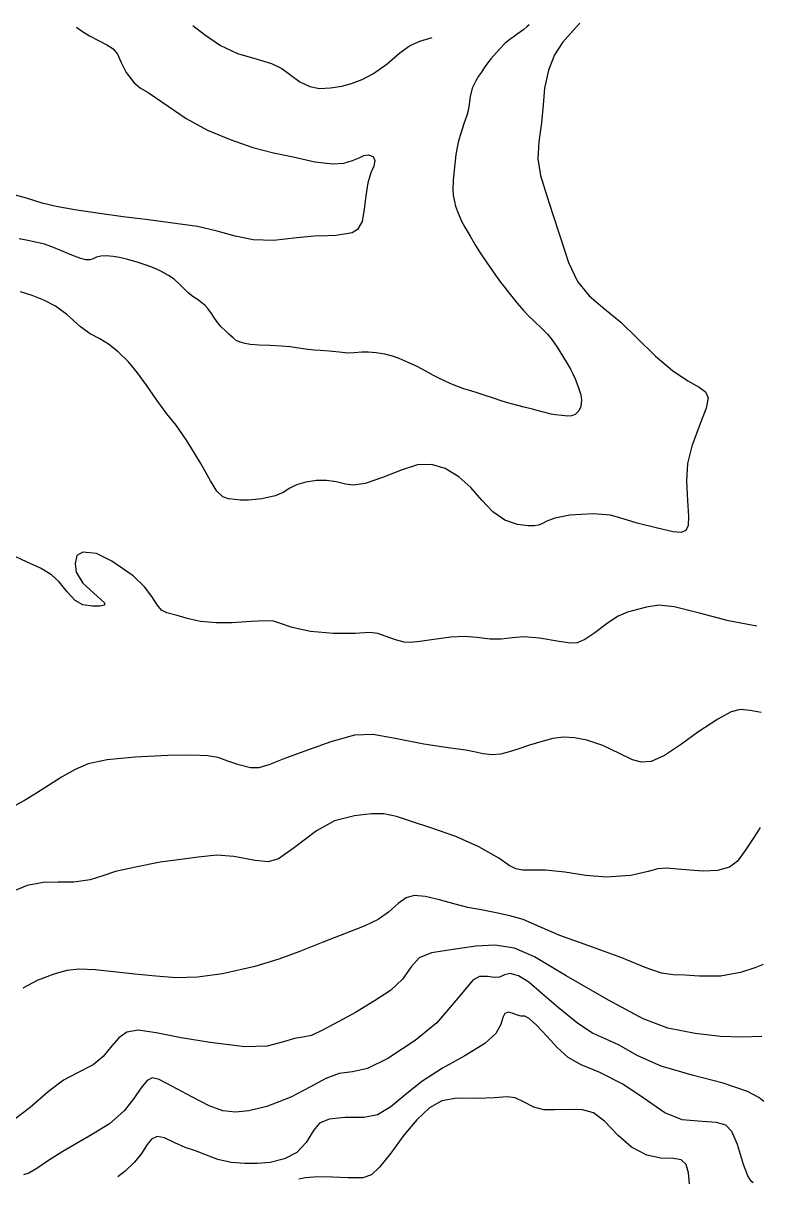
# Model space of a CAD drawing. Extents: x -717076 to -715000, y -984627 to -984000.
# Drawn here: x -715312.6 to -714999.5, y -984490.1 to -983999.8 of the extents above; entities that cross this region are included whole.
import ezdxf

# ---------------------------------------------------------------- set-up
doc = ezdxf.new("R2010")
doc.units = 0
doc.layers.add('contour_lines', color=1, linetype='CONTINUOUS')

msp = doc.modelspace()

# ---------------------------------------------------------------- linework, layer by layer
at = {"layer": 'contour_lines', "color": 1}
for p, q in [((-715077.253, -983999.767, 280), (-715080.125, -984002.804, 280)), ((-715290.121, -984001.479, 278), (-715288.028, -984003.016, 278)), ((-715288.028, -984003.016, 278), (-715284.608, -984005.149, 278)), ((-715284.608, -984005.149, 278), (-715280.84, -984007.066, 278)), ((-715240.885, -984000.71, 279), (-715236.02, -984004.567, 279)), ((-715236.02, -984004.567, 279), (-715229.131, -984009.235, 279)), ((-715103.786, -984004.422, 279), (-715105.546, -984005.644, 279)), ((-715102.33, -984003.368, 279), (-715103.786, -984004.422, 279)), ((-715100.996, -984002.4, 279), (-715102.33, -984003.368, 279)), ((-715099.655, -984001.327, 279), (-715100.996, -984002.4, 279)), ((-715098.683, -984000.385, 279), (-715099.655, -984001.327, 279)), ((-715080.125, -984002.804, 280), (-715084.628, -984007.886, 280)), ((-715280.84, -984007.066, 278), (-715277.234, -984008.884, 278)), ((-715277.234, -984008.884, 278), (-715274.603, -984010.586, 278)), ((-715229.131, -984009.235, 279), (-715221.963, -984012.564, 279)), ((-715153.371, -984012.289, 279), (-715149.303, -984009.334, 279)), ((-715149.303, -984009.334, 279), (-715144.977, -984007.333, 279)), ((-715144.977, -984007.333, 279), (-715139.664, -984005.746, 279)), ((-715108.804, -984008.265, 279), (-715111.192, -984010.67, 279)), ((-715106.925, -984006.672, 279), (-715108.804, -984008.265, 279)), ((-715105.546, -984005.644, 279), (-715106.925, -984006.672, 279)), ((-715084.628, -984007.886, 280), (-715088.02, -984013.064, 280)), ((-715274.603, -984010.586, 278), (-715272.797, -984012.839, 278)), ((-715272.797, -984012.839, 278), (-715271.133, -984016.375, 278)), ((-715221.963, -984012.564, 279), (-715213.762, -984014.993, 279)), ((-715158.747, -984016.871, 279), (-715153.371, -984012.289, 279)), ((-715114.865, -984014.782, 279), (-715116.781, -984017.168, 279)), ((-715111.192, -984010.67, 279), (-715114.865, -984014.782, 279)), ((-715088.02, -984013.064, 280), (-715090.578, -984019.653, 280)), ((-715271.133, -984016.375, 278), (-715269.117, -984020.596, 278)), ((-715213.762, -984014.993, 279), (-715207.596, -984016.84, 279)), ((-715207.596, -984016.84, 279), (-715203.277, -984018.97, 279)), ((-715203.277, -984018.97, 279), (-715199.459, -984021.77, 279)), ((-715164.498, -984021.012, 279), (-715158.747, -984016.871, 279)), ((-715117.966, -984019.037, 279), (-715118.824, -984020.391, 279)), ((-715116.781, -984017.168, 279), (-715117.966, -984019.037, 279)), ((-715090.578, -984019.653, 280), (-715092.189, -984027.221, 280)), ((-715269.117, -984020.596, 278), (-715265.753, -984024.945, 278)), ((-715199.459, -984021.77, 279), (-715195.625, -984024.551, 279)), ((-715195.625, -984024.551, 279), (-715191.418, -984026.535, 279)), ((-715173.828, -984025.241, 279), (-715169.365, -984023.52, 279)), ((-715169.365, -984023.52, 279), (-715164.498, -984021.012, 279)), ((-715121.277, -984024.107, 279), (-715122.747, -984027.203, 279)), ((-715120.064, -984022.185, 279), (-715121.277, -984024.107, 279)), ((-715118.824, -984020.391, 279), (-715120.064, -984022.185, 279)), ((-715265.753, -984024.945, 278), (-715263.024, -984027.176, 278)), ((-715263.024, -984027.176, 278), (-715259.835, -984029.069, 278)), ((-715259.835, -984029.069, 278), (-715254.018, -984032.946, 278)), ((-715191.418, -984026.535, 279), (-715187.319, -984027.337, 279)), ((-715187.319, -984027.337, 279), (-715182.651, -984027.134, 279)), ((-715182.651, -984027.134, 279), (-715177.92, -984026.331, 279)), ((-715177.92, -984026.331, 279), (-715173.828, -984025.241, 279)), ((-715122.747, -984027.203, 279), (-715123.6, -984030.722, 279)), ((-715092.189, -984027.221, 280), (-715092.849, -984034.32, 280)), ((-715254.018, -984032.946, 278), (-715243.732, -984039.958, 278)), ((-715124.056, -984033.917, 279), (-715124.489, -984036.644, 279)), ((-715123.6, -984030.722, 279), (-715124.056, -984033.917, 279)), ((-715092.849, -984034.32, 280), (-715093.455, -984041.805, 280)), ((-715125.079, -984038.806, 279), (-715126.29, -984042.305, 279)), ((-715124.489, -984036.644, 279), (-715125.079, -984038.806, 279)), ((-715243.732, -984039.958, 278), (-715234.683, -984044.935, 278)), ((-715126.29, -984042.305, 279), (-715127.635, -984046.347, 279)), ((-715093.455, -984041.805, 280), (-715094.638, -984049.951, 280)), ((-715234.683, -984044.935, 278), (-715225.057, -984048.896, 278)), ((-715225.057, -984048.896, 278), (-715215.515, -984052.284, 278)), ((-715127.635, -984046.347, 279), (-715128.557, -984049.527, 279)), ((-715215.515, -984052.284, 278), (-715206.751, -984054.471, 278)), ((-715129.181, -984052.324, 279), (-715129.686, -984055.231, 279)), ((-715128.557, -984049.527, 279), (-715129.181, -984052.324, 279)), ((-715094.638, -984049.951, 280), (-715094.997, -984057.121, 280)), ((-715206.751, -984054.471, 278), (-715198.452, -984056.219, 278)), ((-715198.452, -984056.219, 278), (-715189.254, -984058.295, 278)), ((-715189.254, -984058.295, 278), (-715181.734, -984059.184, 278)), ((-715181.734, -984059.184, 278), (-715177.077, -984058.857, 278)), ((-715177.077, -984058.857, 278), (-715173.46, -984057.784, 278)), ((-715173.46, -984057.784, 278), (-715170.614, -984056.612, 278)), ((-715170.614, -984056.612, 278), (-715168.601, -984055.708, 278)), ((-715168.601, -984055.708, 278), (-715166.68, -984055.399, 278)), ((-715166.68, -984055.399, 278), (-715164.651, -984056.089, 278)), ((-715164.651, -984056.089, 278), (-715163.919, -984057.814, 278)), ((-715163.919, -984057.814, 278), (-715164.407, -984060.111, 278)), ((-715130.024, -984057.854, 279), (-715130.412, -984061.817, 279)), ((-715129.686, -984055.231, 279), (-715130.024, -984057.854, 279)), ((-715094.997, -984057.121, 280), (-715093.861, -984064.08, 280)), ((-715165.6, -984063.009, 278), (-715166.874, -984067.146, 278)), ((-715164.407, -984060.111, 278), (-715165.6, -984063.009, 278)), ((-715130.412, -984061.817, 279), (-715130.784, -984066.273, 279)), ((-715166.874, -984067.146, 278), (-715167.811, -984072.748, 278)), ((-715130.784, -984066.273, 279), (-715130.964, -984069.996, 279)), ((-715093.861, -984064.08, 280), (-715091.289, -984072.654, 280)), ((-715311.211, -984073.639, 278), (-715318.037, -984071.896, 278)), ((-715304.656, -984075.767, 278), (-715311.211, -984073.639, 278)), ((-715167.811, -984072.748, 278), (-715168.442, -984078.354, 278)), ((-715130.964, -984069.996, 279), (-715130.816, -984072.467, 279)), ((-715130.816, -984072.467, 279), (-715130.336, -984075.074, 279)), ((-715091.289, -984072.654, 280), (-715088.639, -984080.592, 280)), ((-715298.65, -984077.246, 278), (-715304.656, -984075.767, 278)), ((-715290.711, -984078.619, 278), (-715298.65, -984077.246, 278)), ((-715280.375, -984080.178, 278), (-715290.711, -984078.619, 278)), ((-715168.442, -984078.354, 278), (-715169.325, -984083.489, 278)), ((-715130.336, -984075.074, 279), (-715129.797, -984077.028, 279)), ((-715129.797, -984077.028, 279), (-715129.031, -984079.26, 279)), ((-715270.34, -984081.593, 278), (-715280.375, -984080.178, 278)), ((-715260.744, -984082.671, 278), (-715270.34, -984081.593, 278)), ((-715250.398, -984084.101, 278), (-715260.744, -984082.671, 278)), ((-715169.325, -984083.489, 278), (-715171.346, -984086.996, 278)), ((-715129.031, -984079.26, 279), (-715128.331, -984081.068, 279)), ((-715128.331, -984081.068, 279), (-715127.408, -984083.074, 279)), ((-715127.408, -984083.074, 279), (-715125.867, -984085.955, 279)), ((-715088.639, -984080.592, 280), (-715085.717, -984089.643, 280)), ((-715238.962, -984085.682, 278), (-715250.398, -984084.101, 278)), ((-715230.604, -984087.665, 278), (-715238.962, -984085.682, 278)), ((-715222.951, -984089.701, 278), (-715230.604, -984087.665, 278)), ((-715173.531, -984088.3, 278), (-715176.005, -984088.713, 278)), ((-715171.346, -984086.996, 278), (-715173.531, -984088.3, 278)), ((-715125.867, -984085.955, 279), (-715123.701, -984089.744, 279)), ((-715310.689, -984091.604, 279), (-715314.274, -984090.917, 279)), ((-715306.761, -984092.361, 279), (-715310.689, -984091.604, 279)), ((-715303.651, -984093.098, 279), (-715306.761, -984092.361, 279)), ((-715300.558, -984094.208, 279), (-715303.651, -984093.098, 279)), ((-715215.369, -984091.294, 278), (-715222.951, -984089.701, 278)), ((-715206.756, -984091.562, 278), (-715215.369, -984091.294, 278)), ((-715196.953, -984090.508, 278), (-715206.756, -984091.562, 278)), ((-715189.443, -984089.765, 278), (-715196.953, -984090.508, 278)), ((-715184.035, -984089.612, 278), (-715189.443, -984089.765, 278)), ((-715180.442, -984089.444, 278), (-715184.035, -984089.612, 278)), ((-715177.849, -984089.043, 278), (-715180.442, -984089.444, 278)), ((-715176.005, -984088.713, 278), (-715177.849, -984089.043, 278)), ((-715123.701, -984089.744, 279), (-715121.574, -984093.337, 279)), ((-715121.574, -984093.337, 279), (-715119.966, -984095.917, 279)), ((-715085.717, -984089.643, 280), (-715082.071, -984100.82, 280)), ((-715296.464, -984095.908, 279), (-715300.558, -984094.208, 279)), ((-715292.035, -984097.77, 279), (-715296.464, -984095.908, 279)), ((-715288.264, -984099.223, 279), (-715292.035, -984097.77, 279)), ((-715279.757, -984098.161, 279), (-715281.588, -984098.65, 279)), ((-715277.591, -984098.076, 279), (-715279.757, -984098.161, 279)), ((-715274.53, -984098.354, 279), (-715277.591, -984098.076, 279)), ((-715119.966, -984095.917, 279), (-715118.039, -984098.828, 279)), ((-715286.138, -984099.803, 279), (-715288.264, -984099.223, 279)), ((-715284.483, -984099.766, 279), (-715286.138, -984099.803, 279)), ((-715283.027, -984099.267, 279), (-715284.483, -984099.766, 279)), ((-715281.588, -984098.65, 279), (-715283.027, -984099.267, 279)), ((-715271.903, -984098.789, 279), (-715274.53, -984098.354, 279)), ((-715268.316, -984099.665, 279), (-715271.903, -984098.789, 279)), ((-715264.018, -984100.893, 279), (-715268.316, -984099.665, 279)), ((-715260.167, -984102.119, 279), (-715264.018, -984100.893, 279)), ((-715257.548, -984103.117, 279), (-715260.167, -984102.119, 279)), ((-715254.41, -984104.587, 279), (-715257.548, -984103.117, 279)), ((-715118.039, -984098.828, 279), (-715115.516, -984102.523, 279)), ((-715115.516, -984102.523, 279), (-715112.948, -984106.234, 279)), ((-715082.071, -984100.82, 280), (-715078.327, -984108.871, 280)), ((-715251.131, -984106.352, 279), (-715254.41, -984104.587, 279)), ((-715248.752, -984107.964, 279), (-715251.131, -984106.352, 279)), ((-715246.531, -984109.976, 279), (-715248.752, -984107.964, 279)), ((-715112.948, -984106.234, 279), (-715110.88, -984109.152, 279)), ((-715244.521, -984111.998, 279), (-715246.531, -984109.976, 279)), ((-715242.802, -984113.619, 279), (-715244.521, -984111.998, 279)), ((-715110.88, -984109.152, 279), (-715109.199, -984111.355, 279)), ((-715109.199, -984111.355, 279), (-715106.664, -984114.503, 279)), ((-715078.327, -984108.871, 280), (-715073.397, -984114.998, 280)), ((-715308.858, -984114.803, 280), (-715313.777, -984113.271, 280)), ((-715303.854, -984116.813, 280), (-715308.858, -984114.803, 280)), ((-715298.887, -984119.377, 280), (-715303.854, -984116.813, 280)), ((-715240.9, -984115.182, 279), (-715242.802, -984113.619, 279)), ((-715238.993, -984116.553, 279), (-715240.9, -984115.182, 279)), ((-715237.043, -984117.924, 279), (-715238.993, -984116.553, 279)), ((-715235.652, -984119.069, 279), (-715237.043, -984117.924, 279)), ((-715106.664, -984114.503, 279), (-715103.721, -984118.094, 279)), ((-715073.397, -984114.998, 280), (-715066.749, -984120.647, 280)), ((-715294.176, -984122.861, 280), (-715298.887, -984119.377, 280)), ((-715288.405, -984128.003, 280), (-715294.176, -984122.861, 280)), ((-715234.621, -984120.264, 279), (-715235.652, -984119.069, 279)), ((-715233.069, -984122.417, 279), (-715234.621, -984120.264, 279)), ((-715231.752, -984124.343, 279), (-715233.069, -984122.417, 279)), ((-715103.721, -984118.094, 279), (-715101.152, -984121.155, 279)), ((-715101.152, -984121.155, 279), (-715099.203, -984123.244, 279)), ((-715066.749, -984120.647, 280), (-715060.033, -984126.131, 280)), ((-715230.287, -984126.373, 279), (-715231.752, -984124.343, 279)), ((-715228.886, -984128.001, 279), (-715230.287, -984126.373, 279)), ((-715099.203, -984123.244, 279), (-715096.347, -984126.003, 279)), ((-715096.347, -984126.003, 279), (-715093.354, -984128.808, 279)), ((-715060.033, -984126.131, 280), (-715053.001, -984132.899, 280)), ((-715284.343, -984130.967, 280), (-715288.405, -984128.003, 280)), ((-715280.259, -984133.069, 280), (-715284.343, -984130.967, 280)), ((-715227.09, -984129.736, 279), (-715228.886, -984128.001, 279)), ((-715225.658, -984131.084, 279), (-715227.09, -984129.736, 279)), ((-715223.879, -984132.753, 279), (-715225.658, -984131.084, 279)), ((-715093.354, -984128.808, 279), (-715090.995, -984131.16, 279)), ((-715090.995, -984131.16, 279), (-715089.158, -984133.402, 279)), ((-715276.495, -984135.31, 280), (-715280.259, -984133.069, 280)), ((-715272.399, -984138.58, 280), (-715276.495, -984135.31, 280)), ((-715222.572, -984133.765, 279), (-715223.879, -984132.753, 279)), ((-715220.925, -984134.561, 279), (-715222.572, -984133.765, 279)), ((-715218.755, -984135.159, 279), (-715220.925, -984134.561, 279)), ((-715216.66, -984135.458, 279), (-715218.755, -984135.159, 279)), ((-715212.866, -984135.742, 279), (-715216.66, -984135.458, 279)), ((-715208.229, -984135.972, 279), (-715212.866, -984135.742, 279)), ((-715203.592, -984136.206, 279), (-715208.229, -984135.972, 279)), ((-715199.802, -984136.516, 279), (-715203.592, -984136.206, 279)), ((-715197.01, -984136.876, 279), (-715199.802, -984136.516, 279)), ((-715193.271, -984137.426, 279), (-715197.01, -984136.876, 279)), ((-715189.742, -984137.848, 279), (-715193.271, -984137.426, 279)), ((-715089.158, -984133.402, 279), (-715086.939, -984136.611, 279)), ((-715086.939, -984136.611, 279), (-715084.626, -984140.26, 279)), ((-715053.001, -984132.899, 280), (-715045.355, -984140.485, 280)), ((-715268.094, -984142.856, 280), (-715272.399, -984138.58, 280)), ((-715187.066, -984138.067, 279), (-715189.742, -984137.848, 279)), ((-715183.266, -984138.352, 279), (-715187.066, -984138.067, 279)), ((-715179.005, -984138.818, 279), (-715183.266, -984138.352, 279)), ((-715175.407, -984139.126, 279), (-715179.005, -984138.818, 279)), ((-715172.652, -984139.075, 279), (-715175.407, -984139.126, 279)), ((-715169.501, -984138.801, 279), (-715172.652, -984139.075, 279)), ((-715166.775, -984138.724, 279), (-715169.501, -984138.801, 279)), ((-715163.449, -984139.029, 279), (-715166.775, -984138.724, 279)), ((-715159.679, -984139.662, 279), (-715163.449, -984139.029, 279)), ((-715156.539, -984140.411, 279), (-715159.679, -984139.662, 279)), ((-715153.603, -984141.448, 279), (-715156.539, -984140.411, 279)), ((-715149.843, -984143.059, 279), (-715153.603, -984141.448, 279)), ((-715084.626, -984140.26, 279), (-715082.632, -984143.61, 279)), ((-715045.355, -984140.485, 280), (-715038.098, -984146.533, 280)), ((-715264.258, -984147.513, 280), (-715268.094, -984142.856, 280)), ((-715146.303, -984144.713, 279), (-715149.843, -984143.059, 279)), ((-715143.995, -984145.896, 279), (-715146.303, -984144.713, 279)), ((-715141.352, -984147.348, 279), (-715143.995, -984145.896, 279)), ((-715139.1, -984148.571, 279), (-715141.352, -984147.348, 279)), ((-715082.632, -984143.61, 279), (-715081.284, -984146.001, 279)), ((-715081.284, -984146.001, 279), (-715080.294, -984147.937, 279)), ((-715038.098, -984146.533, 280), (-715031.593, -984150.838, 280)), ((-715260.505, -984152.7, 280), (-715264.258, -984147.513, 280)), ((-715136.899, -984149.699, 279), (-715139.1, -984148.571, 279)), ((-715134.808, -984150.708, 279), (-715136.899, -984149.699, 279)), ((-715131.852, -984152.066, 279), (-715134.808, -984150.708, 279)), ((-715128.639, -984153.452, 279), (-715131.852, -984152.066, 279)), ((-715080.294, -984147.937, 279), (-715079.282, -984150.056, 279)), ((-715079.282, -984150.056, 279), (-715078.521, -984151.887, 279)), ((-715078.521, -984151.887, 279), (-715077.704, -984154.191, 279)), ((-715031.593, -984150.838, 280), (-715026.785, -984153.603, 280)), ((-715256.094, -984159.068, 280), (-715260.505, -984152.7, 280)), ((-715126.265, -984154.313, 279), (-715128.639, -984153.452, 279)), ((-715123.402, -984155.146, 279), (-715126.265, -984154.313, 279)), ((-715120.639, -984155.939, 279), (-715123.402, -984155.146, 279)), ((-715117.682, -984156.885, 279), (-715120.639, -984155.939, 279)), ((-715113.84, -984158.184, 279), (-715117.682, -984156.885, 279)), ((-715077.704, -984154.191, 279), (-715076.941, -984156.798, 279)), ((-715076.941, -984156.798, 279), (-715076.649, -984158.97, 279)), ((-715026.785, -984153.603, 280), (-715024.103, -984155.522, 280)), ((-715024.103, -984155.522, 280), (-715022.985, -984157.983, 280)), ((-715251.825, -984164.794, 280), (-715256.094, -984159.068, 280)), ((-715110.095, -984159.435, 279), (-715113.84, -984158.184, 279)), ((-715107.317, -984160.294, 279), (-715110.095, -984159.435, 279)), ((-715104.046, -984161.185, 279), (-715107.317, -984160.294, 279)), ((-715100.327, -984162.134, 279), (-715104.046, -984161.185, 279)), ((-715076.894, -984161.674, 279), (-715077.739, -984163.601, 279)), ((-715076.649, -984158.97, 279), (-715076.894, -984161.674, 279)), ((-715022.985, -984157.983, 280), (-715023.82, -984162.376, 280)), ((-715248.001, -984169.554, 280), (-715251.825, -984164.794, 280)), ((-715097.315, -984162.888, 279), (-715100.327, -984162.134, 279)), ((-715095.291, -984163.394, 279), (-715097.315, -984162.888, 279)), ((-715093.233, -984163.919, 279), (-715095.291, -984163.394, 279)), ((-715091.516, -984164.364, 279), (-715093.233, -984163.919, 279)), ((-715089.345, -984164.881, 279), (-715091.516, -984164.364, 279)), ((-715087.571, -984165.219, 279), (-715089.345, -984164.881, 279)), ((-715084.973, -984165.56, 279), (-715087.571, -984165.219, 279)), ((-715082.353, -984165.775, 279), (-715084.973, -984165.56, 279)), ((-715080.835, -984165.687, 279), (-715082.353, -984165.775, 279)), ((-715079.318, -984165.036, 279), (-715080.835, -984165.687, 279)), ((-715077.739, -984163.601, 279), (-715079.318, -984165.036, 279)), ((-715023.82, -984162.376, 280), (-715026.995, -984170.401, 280)), ((-715243.506, -984175.909, 280), (-715248.001, -984169.554, 280)), ((-715026.995, -984170.401, 280), (-715030.017, -984178.411, 280)), ((-715237.5, -984185.799, 280), (-715243.506, -984175.909, 280)), ((-715030.017, -984178.411, 280), (-715031.832, -984185.856, 280)), ((-715233.444, -984193.113, 280), (-715237.5, -984185.799, 280)), ((-715145.915, -984186.397, 280), (-715152.434, -984188.462, 280)), ((-715139.984, -984186.239, 280), (-715145.915, -984186.397, 280)), ((-715134.168, -984187.954, 280), (-715139.984, -984186.239, 280)), ((-715031.832, -984185.856, 280), (-715032.196, -984193.055, 280)), ((-715152.434, -984188.462, 280), (-715160.708, -984191.773, 280)), ((-715128.428, -984191.358, 280), (-715134.168, -984187.954, 280)), ((-715123.32, -984195.969, 280), (-715128.428, -984191.358, 280)), ((-715230.684, -984197.532, 280), (-715233.444, -984193.113, 280)), ((-715199.898, -984196.232, 280), (-715202.659, -984197.994, 280)), ((-715197.107, -984194.86, 280), (-715199.898, -984196.232, 280)), ((-715193.066, -984193.737, 280), (-715197.107, -984194.86, 280)), ((-715188.591, -984193.045, 280), (-715193.066, -984193.737, 280)), ((-715184.396, -984192.975, 280), (-715188.591, -984193.045, 280)), ((-715180.297, -984193.579, 280), (-715184.396, -984192.975, 280)), ((-715176.404, -984194.556, 280), (-715180.297, -984193.579, 280)), ((-715172.932, -984194.992, 280), (-715176.404, -984194.556, 280)), ((-715167.979, -984194.229, 280), (-715172.932, -984194.992, 280)), ((-715160.708, -984191.773, 280), (-715167.979, -984194.229, 280)), ((-715118.654, -984201.312, 280), (-715123.32, -984195.969, 280)), ((-715032.196, -984193.055, 280), (-715031.781, -984201.591, 280)), ((-715228.222, -984199.811, 280), (-715230.684, -984197.532, 280)), ((-715225.828, -984200.723, 280), (-715228.222, -984199.811, 280)), ((-715223.161, -984201.073, 280), (-715225.828, -984200.723, 280)), ((-715220.805, -984201.258, 280), (-715223.161, -984201.073, 280)), ((-715217.371, -984201.271, 280), (-715220.805, -984201.258, 280)), ((-715211.763, -984200.751, 280), (-715217.371, -984201.271, 280)), ((-715206.093, -984199.44, 280), (-715211.763, -984200.751, 280)), ((-715202.659, -984197.994, 280), (-715206.093, -984199.44, 280)), ((-715114.113, -984206.21, 280), (-715118.654, -984201.312, 280)), ((-715109.013, -984209.753, 280), (-715114.113, -984206.21, 280)), ((-715031.781, -984201.591, 280), (-715031.338, -984208.016, 280)), ((-715103.621, -984211.592, 280), (-715109.013, -984209.753, 280)), ((-715091.265, -984210.208, 280), (-715093.119, -984211.21, 280)), ((-715087.884, -984208.922, 280), (-715091.265, -984210.208, 280)), ((-715081.553, -984207.682, 280), (-715087.884, -984208.922, 280)), ((-715071.616, -984207.004, 280), (-715081.553, -984207.682, 280)), ((-715064.382, -984207.594, 280), (-715071.616, -984207.004, 280)), ((-715059.039, -984209.18, 280), (-715064.382, -984207.594, 280)), ((-715053.06, -984211.068, 280), (-715059.039, -984209.18, 280)), ((-715044.457, -984213.07, 280), (-715053.06, -984211.068, 280)), ((-715031.338, -984208.016, 280), (-715031.524, -984212.018, 280)), ((-715099.157, -984212.109, 280), (-715103.621, -984211.592, 280)), ((-715096.542, -984212.092, 280), (-715099.157, -984212.109, 280)), ((-715094.757, -984211.822, 280), (-715096.542, -984212.092, 280)), ((-715093.119, -984211.21, 280), (-715094.757, -984211.822, 280)), ((-715037.876, -984214.613, 280), (-715044.457, -984213.07, 280)), ((-715034.415, -984214.922, 280), (-715037.876, -984214.613, 280)), ((-715032.473, -984214.078, 280), (-715034.415, -984214.922, 280)), ((-715031.524, -984212.018, 280), (-715032.473, -984214.078, 280)), ((-715311.197, -984227.281, 281), (-715317.897, -984224.265, 281)), ((-715289.871, -984224.7, 281), (-715290.58, -984227.974, 281)), ((-715287.445, -984223.217, 281), (-715289.871, -984224.7, 281)), ((-715281.65, -984223.758, 281), (-715287.445, -984223.217, 281)), ((-715275.208, -984227.052, 281), (-715281.65, -984223.758, 281)), ((-715305.304, -984230.078, 281), (-715311.197, -984227.281, 281)), ((-715300.71, -984232.793, 281), (-715305.304, -984230.078, 281)), ((-715290.58, -984227.974, 281), (-715290.153, -984231.767, 281)), ((-715266.167, -984233.188, 281), (-715275.208, -984227.052, 281)), ((-715297.442, -984235.751, 281), (-715300.71, -984232.793, 281)), ((-715290.153, -984231.767, 281), (-715287.335, -984236.336, 281)), ((-715261.273, -984237.889, 281), (-715266.167, -984233.188, 281)), ((-715294.03, -984240.012, 281), (-715297.442, -984235.751, 281)), ((-715290.661, -984243.701, 281), (-715294.03, -984240.012, 281)), ((-715287.335, -984236.336, 281), (-715281.279, -984241.828, 281)), ((-715258.221, -984241.937, 281), (-715261.273, -984237.889, 281)), ((-715287.411, -984245.485, 281), (-715290.661, -984243.701, 281)), ((-715281.279, -984241.828, 281), (-715278.306, -984244.637, 281)), ((-715278.306, -984244.637, 281), (-715278.285, -984245.698, 281)), ((-715255.932, -984245.471, 281), (-715258.221, -984241.937, 281)), ((-715283.288, -984246.137, 281), (-715287.411, -984245.485, 281)), ((-715280.185, -984246.12, 281), (-715283.288, -984246.137, 281)), ((-715278.285, -984245.698, 281), (-715280.185, -984246.12, 281)), ((-715254.209, -984247.728, 281), (-715255.932, -984245.471, 281)), ((-715251.957, -984248.89, 281), (-715254.209, -984247.728, 281)), ((-715247.573, -984250.072, 281), (-715251.957, -984248.89, 281)), ((-715242.797, -984251.375, 281), (-715247.573, -984250.072, 281)), ((-715061.107, -984250.239, 281), (-715065.61, -984253.188, 281)), ((-715057.095, -984248.578, 281), (-715061.107, -984250.239, 281)), ((-715052.969, -984247.497, 281), (-715057.095, -984248.578, 281)), ((-715049.111, -984246.533, 281), (-715052.969, -984247.497, 281)), ((-715043.918, -984245.709, 281), (-715049.111, -984246.533, 281)), ((-715037.355, -984246.32, 281), (-715043.918, -984245.709, 281)), ((-715026.74, -984249.051, 281), (-715037.355, -984246.32, 281)), ((-715014.4, -984252.205, 281), (-715026.74, -984249.051, 281)), ((-715237.666, -984252.501, 281), (-715242.797, -984251.375, 281)), ((-715231.098, -984253.156, 281), (-715237.666, -984252.501, 281)), ((-715224.327, -984253.078, 281), (-715231.098, -984253.156, 281)), ((-715216.354, -984252.559, 281), (-715224.327, -984253.078, 281)), ((-715210.194, -984252.23, 281), (-715216.354, -984252.559, 281)), ((-715206.78, -984252.472, 281), (-715210.194, -984252.23, 281)), ((-715203.825, -984253.456, 281), (-715206.78, -984252.472, 281)), ((-715198.974, -984255.103, 281), (-715203.825, -984253.456, 281)), ((-715191.2, -984256.744, 281), (-715198.974, -984255.103, 281)), ((-715065.61, -984253.188, 281), (-715070.898, -984257.333, 281)), ((-715002.514, -984254.526, 281), (-715014.4, -984252.205, 281)), ((-715181.414, -984257.679, 281), (-715191.2, -984256.744, 281)), ((-715172.3, -984257.575, 281), (-715181.414, -984257.679, 281)), ((-715166.228, -984257.254, 281), (-715172.3, -984257.575, 281)), ((-715162.654, -984257.606, 281), (-715166.228, -984257.254, 281)), ((-715159.143, -984258.844, 281), (-715162.654, -984257.606, 281)), ((-715155.224, -984260.35, 281), (-715159.143, -984258.844, 281)), ((-715139.052, -984260.136, 281), (-715144.998, -984260.995, 281)), ((-715131.786, -984259.146, 281), (-715139.052, -984260.136, 281)), ((-715126.105, -984258.893, 281), (-715131.786, -984259.146, 281)), ((-715120.793, -984259.337, 281), (-715126.105, -984258.893, 281)), ((-715115.218, -984259.945, 281), (-715120.793, -984259.337, 281)), ((-715110.589, -984260.013, 281), (-715115.218, -984259.945, 281)), ((-715105.809, -984259.397, 281), (-715110.589, -984260.013, 281)), ((-715100.968, -984259.065, 281), (-715105.809, -984259.397, 281)), ((-715094.326, -984259.613, 281), (-715100.968, -984259.065, 281)), ((-715086.058, -984260.977, 281), (-715094.326, -984259.613, 281)), ((-715070.898, -984257.333, 281), (-715075.247, -984260.196, 281)), ((-715151.618, -984261.333, 281), (-715155.224, -984260.35, 281)), ((-715148.876, -984261.471, 281), (-715151.618, -984261.333, 281)), ((-715144.998, -984260.995, 281), (-715148.876, -984261.471, 281)), ((-715081.239, -984261.693, 281), (-715086.058, -984260.977, 281)), ((-715078.462, -984261.501, 281), (-715081.239, -984261.693, 281)), ((-715075.247, -984260.196, 281), (-715078.462, -984261.501, 281)), ((-715018.941, -984293.781, 282), (-715027.348, -984299.336, 282)), ((-715013.386, -984290.697, 282), (-715018.941, -984293.781, 282)), ((-715009.541, -984289.792, 282), (-715013.386, -984290.697, 282)), ((-715005.302, -984290.12, 282), (-715009.541, -984289.792, 282)), ((-715000.59, -984290.986, 282), (-715005.302, -984290.12, 282)), ((-715027.348, -984299.336, 282), (-715034.337, -984304.339, 282)), ((-715182.599, -984303.366, 282), (-715192.004, -984306.794, 282)), ((-715172.583, -984300.544, 282), (-715182.599, -984303.366, 282)), ((-715164.677, -984300.241, 282), (-715172.583, -984300.544, 282)), ((-715154.667, -984302.084, 282), (-715164.677, -984300.241, 282)), ((-715143.22, -984304.348, 282), (-715154.667, -984302.084, 282)), ((-715093.79, -984303.461, 282), (-715098.556, -984304.857, 282)), ((-715088.666, -984301.974, 282), (-715093.79, -984303.461, 282)), ((-715084.154, -984301.371, 282), (-715088.666, -984301.974, 282)), ((-715079.57, -984301.653, 282), (-715084.154, -984301.371, 282)), ((-715074.344, -984302.642, 282), (-715079.57, -984301.653, 282)), ((-715067.6, -984304.945, 282), (-715074.344, -984302.642, 282)), ((-715241.281, -984309.057, 282), (-715251.395, -984309.209, 282)), ((-715234.698, -984309.264, 282), (-715241.281, -984309.057, 282)), ((-715192.004, -984306.794, 282), (-715201.679, -984310.315, 282)), ((-715132.008, -984306.046, 282), (-715143.22, -984304.348, 282)), ((-715125.475, -984306.892, 282), (-715132.008, -984306.046, 282)), ((-715121.949, -984307.565, 282), (-715125.475, -984306.892, 282)), ((-715118.199, -984308.435, 282), (-715121.949, -984307.565, 282)), ((-715114.35, -984308.888, 282), (-715118.199, -984308.435, 282)), ((-715110.778, -984308.664, 282), (-715114.35, -984308.888, 282)), ((-715107.537, -984307.821, 282), (-715110.778, -984308.664, 282)), ((-715103.071, -984306.314, 282), (-715107.537, -984307.821, 282)), ((-715098.556, -984304.857, 282), (-715103.071, -984306.314, 282)), ((-715060.235, -984308.394, 282), (-715067.6, -984304.945, 282)), ((-715054.969, -984310.947, 282), (-715060.235, -984308.394, 282)), ((-715034.337, -984304.339, 282), (-715041.449, -984309.23, 282)), ((-715285.174, -984312.755, 282), (-715290.689, -984315.016, 282)), ((-715277.13, -984311.009, 282), (-715285.174, -984312.755, 282)), ((-715265.34, -984309.856, 282), (-715277.13, -984311.009, 282)), ((-715251.395, -984309.209, 282), (-715265.34, -984309.856, 282)), ((-715230.206, -984310.065, 282), (-715234.698, -984309.264, 282)), ((-715226.091, -984311.511, 282), (-715230.206, -984310.065, 282)), ((-715221.513, -984313.094, 282), (-715226.091, -984311.511, 282)), ((-715216.467, -984314.331, 282), (-715221.513, -984313.094, 282)), ((-715208.761, -984313.06, 282), (-715212.974, -984314.388, 282)), ((-715201.679, -984310.315, 282), (-715208.761, -984313.06, 282)), ((-715051.273, -984312.045, 282), (-715054.969, -984310.947, 282)), ((-715047.204, -984311.677, 282), (-715051.273, -984312.045, 282)), ((-715041.449, -984309.23, 282), (-715047.204, -984311.677, 282)), ((-715296.45, -984318.332, 282), (-715301.923, -984321.794, 282)), ((-715290.689, -984315.016, 282), (-715296.45, -984318.332, 282)), ((-715212.974, -984314.388, 282), (-715216.467, -984314.331, 282)), ((-715301.923, -984321.794, 282), (-715307.676, -984325.529, 282)), ((-715312.125, -984328.203, 282), (-715315.667, -984330.183, 282)), ((-715307.676, -984325.529, 282), (-715312.125, -984328.203, 282)), ((-715180.973, -984336.729, 283), (-715188.675, -984340.958, 283)), ((-715172.593, -984334.724, 283), (-715180.973, -984336.729, 283)), ((-715165.336, -984333.745, 283), (-715172.593, -984334.724, 283)), ((-715160.087, -984333.752, 283), (-715165.336, -984333.745, 283)), ((-715154.866, -984334.875, 283), (-715160.087, -984333.752, 283)), ((-715148.057, -984337.207, 283), (-715154.866, -984334.875, 283)), ((-715140.29, -984339.741, 283), (-715148.057, -984337.207, 283)), ((-715188.675, -984340.958, 283), (-715198.475, -984348.452, 283)), ((-715129.775, -984343.44, 283), (-715140.29, -984339.741, 283)), ((-715119.926, -984347.759, 283), (-715129.775, -984343.44, 283)), ((-715002.247, -984341.463, 283), (-715004.571, -984345.065, 283)), ((-715001.008, -984339.557, 283), (-715002.247, -984341.463, 283)), ((-715111.604, -984352.497, 283), (-715119.926, -984347.759, 283)), ((-715004.571, -984345.065, 283), (-715007.416, -984349.373, 283)), ((-715245.903, -984353.052, 283), (-715254.688, -984354.282, 283)), ((-715238.636, -984352.121, 283), (-715245.903, -984353.052, 283)), ((-715230.812, -984351.341, 283), (-715238.636, -984352.121, 283)), ((-715223.592, -984351.833, 283), (-715230.812, -984351.341, 283)), ((-715214.559, -984353.473, 283), (-715223.592, -984351.833, 283)), ((-715204.717, -984352.767, 283), (-715209.003, -984354.066, 283)), ((-715198.475, -984348.452, 283), (-715204.717, -984352.767, 283)), ((-715107.11, -984355.598, 283), (-715111.604, -984352.497, 283)), ((-715007.416, -984349.373, 283), (-715010.645, -984353.745, 283)), ((-715265.153, -984356.359, 283), (-715273.565, -984358.246, 283)), ((-715254.688, -984354.282, 283), (-715265.153, -984356.359, 283)), ((-715209.003, -984354.066, 283), (-715214.559, -984353.473, 283)), ((-715104.387, -984357.116, 283), (-715107.11, -984355.598, 283)), ((-715101.548, -984357.561, 283), (-715104.387, -984357.116, 283)), ((-715097.629, -984357.599, 283), (-715101.548, -984357.561, 283)), ((-715091.756, -984357.639, 283), (-715097.629, -984357.599, 283)), ((-715083.675, -984358.42, 283), (-715091.756, -984357.639, 283)), ((-715048.427, -984358.157, 283), (-715055.687, -984359.835, 283)), ((-715044.317, -984357.016, 283), (-715048.427, -984358.157, 283)), ((-715040.638, -984356.721, 283), (-715044.317, -984357.016, 283)), ((-715035.899, -984357.129, 283), (-715040.638, -984356.721, 283)), ((-715030.824, -984357.645, 283), (-715035.899, -984357.129, 283)), ((-715025.168, -984357.991, 283), (-715030.824, -984357.645, 283)), ((-715019.131, -984357.685, 283), (-715025.168, -984357.991, 283)), ((-715014.016, -984356.278, 283), (-715019.131, -984357.685, 283)), ((-715010.645, -984353.745, 283), (-715014.016, -984356.278, 283)), ((-715304.185, -984362.775, 283), (-715310.886, -984364.154, 283)), ((-715297.806, -984362.731, 283), (-715304.185, -984362.775, 283)), ((-715291.215, -984362.739, 283), (-715297.806, -984362.731, 283)), ((-715284.234, -984361.75, 283), (-715291.215, -984362.739, 283)), ((-715278.989, -984359.987, 283), (-715284.234, -984361.75, 283)), ((-715273.565, -984358.246, 283), (-715278.989, -984359.987, 283)), ((-715074.799, -984359.928, 283), (-715083.675, -984358.42, 283)), ((-715066.126, -984360.602, 283), (-715074.799, -984359.928, 283)), ((-715055.687, -984359.835, 283), (-715066.126, -984360.602, 283)), ((-715310.886, -984364.154, 283), (-715319.772, -984367.803, 283)), ((-715154.145, -984371.688, 284), (-715158.206, -984375.392, 284)), ((-715150.772, -984369.263, 284), (-715154.145, -984371.688, 284)), ((-715147.372, -984368.38, 284), (-715150.772, -984369.263, 284)), ((-715142.662, -984368.716, 284), (-715147.372, -984368.38, 284)), ((-715136.634, -984370.088, 284), (-715142.662, -984368.716, 284)), ((-715130.042, -984371.947, 284), (-715136.634, -984370.088, 284)), ((-715124.678, -984373.385, 284), (-715130.042, -984371.947, 284)), ((-715158.206, -984375.392, 284), (-715162.587, -984378.48, 284)), ((-715118.943, -984374.338, 284), (-715124.678, -984373.385, 284)), ((-715112.665, -984375.668, 284), (-715118.943, -984374.338, 284)), ((-715106.926, -984376.955, 284), (-715112.665, -984375.668, 284)), ((-715101.182, -984378.502, 284), (-715106.926, -984376.955, 284)), ((-715168.454, -984381.226, 284), (-715176.077, -984384.17, 284)), ((-715162.587, -984378.48, 284), (-715168.454, -984381.226, 284)), ((-715094.24, -984381.561, 284), (-715101.182, -984378.502, 284)), ((-715085.808, -984385.15, 284), (-715094.24, -984381.561, 284)), ((-715176.077, -984384.17, 284), (-715186.259, -984388.2, 284)), ((-715073.522, -984389.604, 284), (-715085.808, -984385.15, 284)), ((-715196.043, -984392.125, 284), (-715204.506, -984395.208, 284)), ((-715186.259, -984388.2, 284), (-715196.043, -984392.125, 284)), ((-715130.853, -984391.181, 285), (-715140.018, -984392.581, 285)), ((-715121.211, -984389.707, 285), (-715130.853, -984391.181, 285)), ((-715113.26, -984389.339, 285), (-715121.211, -984389.707, 285)), ((-715104.928, -984390.579, 285), (-715113.26, -984389.339, 285)), ((-715096.481, -984394.272, 285), (-715104.928, -984390.579, 285)), ((-715059.604, -984394.723, 284), (-715073.522, -984389.604, 284)), ((-715204.506, -984395.208, 284), (-715214.656, -984398.254, 284)), ((-715145.199, -984394.666, 285), (-715148.548, -984398.47, 285)), ((-715140.018, -984392.581, 285), (-715145.199, -984394.666, 285)), ((-715083.127, -984402.297, 285), (-715096.481, -984394.272, 285)), ((-715049.718, -984398.703, 284), (-715059.604, -984394.723, 284)), ((-715299.593, -984401.493, 284), (-715306.66, -984404.203, 284)), ((-715294.094, -984399.938, 284), (-715299.593, -984401.493, 284)), ((-715288.928, -984399.448, 284), (-715294.094, -984399.938, 284)), ((-715282.17, -984399.733, 284), (-715288.928, -984399.448, 284)), ((-715274.5, -984400.591, 284), (-715282.17, -984399.733, 284)), ((-715265.426, -984401.495, 284), (-715274.5, -984400.591, 284)), ((-715256.483, -984402.41, 284), (-715265.426, -984401.495, 284)), ((-715228.287, -984401.358, 284), (-715238.946, -984402.818, 284)), ((-715214.656, -984398.254, 284), (-715228.287, -984401.358, 284)), ((-715148.548, -984398.47, 285), (-715152.272, -984403.619, 285)), ((-715109.181, -984401.81, 286), (-715111.247, -984402.831, 286)), ((-715106.703, -984401.271, 286), (-715109.181, -984401.81, 286)), ((-715103.198, -984402.299, 286), (-715106.703, -984401.271, 286)), ((-715098.911, -984404.963, 286), (-715103.198, -984402.299, 286)), ((-715065.199, -984412.535, 285), (-715083.127, -984402.297, 285)), ((-715042.788, -984401.094, 284), (-715049.718, -984398.703, 284)), ((-715037.81, -984401.84, 284), (-715042.788, -984401.094, 284)), ((-715032.962, -984402.036, 284), (-715037.81, -984401.84, 284)), ((-715026.65, -984402.408, 284), (-715032.962, -984402.036, 284)), ((-715009.369, -984400.911, 284), (-715017.824, -984402.378, 284)), ((-715003.307, -984398.927, 284), (-715009.369, -984400.911, 284)), ((-714999.749, -984397.49, 284), (-715003.307, -984398.927, 284)), ((-715306.66, -984404.203, 284), (-715312.76, -984407.505, 284)), ((-715247.92, -984403.087, 284), (-715256.483, -984402.41, 284)), ((-715238.946, -984402.818, 284), (-715247.92, -984403.087, 284)), ((-715152.272, -984403.619, 285), (-715157.404, -984408.435, 285)), ((-715122.462, -984404.131, 286), (-715125.98, -984408.153, 286)), ((-715119.733, -984402.582, 286), (-715122.462, -984404.131, 286)), ((-715116.37, -984402.517, 286), (-715119.733, -984402.582, 286)), ((-715113.332, -984403.02, 286), (-715116.37, -984402.517, 286)), ((-715111.247, -984402.831, 286), (-715113.332, -984403.02, 286)), ((-715093.315, -984409.693, 286), (-715098.911, -984404.963, 286)), ((-715017.824, -984402.378, 284), (-715026.65, -984402.408, 284)), ((-715157.404, -984408.435, 285), (-715164.053, -984412.812, 285)), ((-715125.98, -984408.153, 286), (-715131.229, -984414.54, 286)), ((-715086.493, -984415.568, 286), (-715093.315, -984409.693, 286)), ((-715164.053, -984412.812, 285), (-715172.16, -984417.7, 285)), ((-715131.229, -984414.54, 286), (-715137.744, -984422.058, 286)), ((-715078.145, -984422.385, 286), (-715086.493, -984415.568, 286)), ((-715050.523, -984420.415, 285), (-715065.199, -984412.535, 285)), ((-715179.421, -984421.626, 285), (-715185.503, -984424.991, 285)), ((-715172.16, -984417.7, 285), (-715179.421, -984421.626, 285)), ((-715109.804, -984419.842, 287), (-715110.685, -984422.82, 287)), ((-715108.951, -984418.158, 287), (-715109.804, -984419.842, 287)), ((-715107.6, -984417.594, 287), (-715108.951, -984418.158, 287)), ((-715105.926, -984417.986, 287), (-715107.6, -984417.594, 287)), ((-715103.675, -984418.93, 287), (-715105.926, -984417.986, 287)), ((-715102.08, -984419.285, 287), (-715103.675, -984418.93, 287)), ((-715100.499, -984419.333, 287), (-715102.08, -984419.285, 287)), ((-715098.695, -984420.263, 287), (-715100.499, -984419.333, 287)), ((-715095.538, -984423.29, 287), (-715098.695, -984420.263, 287)), ((-715040.101, -984424.369, 285), (-715050.523, -984420.415, 285)), ((-715268.836, -984426.046, 285), (-715272.144, -984428.385, 285)), ((-715264.035, -984425.183, 285), (-715268.836, -984426.046, 285)), ((-715256.457, -984426.278, 285), (-715264.035, -984425.183, 285)), ((-715245.843, -984428.397, 285), (-715256.457, -984426.278, 285)), ((-715185.503, -984424.991, 285), (-715190.761, -984427.455, 285)), ((-715137.744, -984422.058, 286), (-715146.841, -984429.557, 286)), ((-715112.823, -984426.628, 287), (-715117.523, -984430.911, 287)), ((-715110.685, -984422.82, 287), (-715112.823, -984426.628, 287)), ((-715091.283, -984427.817, 287), (-715095.538, -984423.29, 287)), ((-715071.898, -984426.448, 286), (-715078.145, -984422.385, 286)), ((-715066.797, -984428.666, 286), (-715071.898, -984426.448, 286)), ((-715028.491, -984426.567, 285), (-715040.101, -984424.369, 285)), ((-715017.832, -984427.873, 285), (-715028.491, -984426.567, 285)), ((-715272.144, -984428.385, 285), (-715275.122, -984431.84, 285)), ((-715233.548, -984430.358, 285), (-715245.843, -984428.397, 285)), ((-715218.911, -984432.236, 285), (-715233.548, -984430.358, 285)), ((-715202.638, -984430.126, 285), (-715209.444, -984431.972, 285)), ((-715197.856, -984428.683, 285), (-715202.638, -984430.126, 285)), ((-715194.457, -984428.224, 285), (-715197.856, -984428.683, 285)), ((-715190.761, -984427.455, 285), (-715194.457, -984428.224, 285)), ((-715146.841, -984429.557, 286), (-715158.528, -984437.143, 286)), ((-715117.523, -984430.911, 287), (-715125.925, -984436.085, 287)), ((-715086.841, -984432.584, 287), (-715091.283, -984427.817, 287)), ((-715060.952, -984431.426, 286), (-715066.797, -984428.666, 286)), ((-715052.757, -984436.063, 286), (-715060.952, -984431.426, 286)), ((-715008.94, -984428.147, 285), (-715017.832, -984427.873, 285)), ((-715000.299, -984427.846, 285), (-715008.94, -984428.147, 285)), ((-715278.821, -984436.394, 285), (-715282.998, -984439.837, 285)), ((-715275.122, -984431.84, 285), (-715278.821, -984436.394, 285)), ((-715209.444, -984431.972, 285), (-715218.911, -984432.236, 285)), ((-715125.925, -984436.085, 287), (-715135.373, -984441.285, 287)), ((-715082.249, -984436.733, 287), (-715086.841, -984432.584, 287)), ((-715042.904, -984440.409, 286), (-715052.757, -984436.063, 286)), ((-715282.998, -984439.837, 285), (-715289.623, -984443.19, 285)), ((-715167.04, -984441.344, 286), (-715173.413, -984442.774, 286)), ((-715158.528, -984437.143, 286), (-715167.04, -984441.344, 286)), ((-715135.373, -984441.285, 287), (-715144.12, -984446.915, 287)), ((-715076.745, -984439.795, 287), (-715082.249, -984436.733, 287)), ((-715068.834, -984443.041, 287), (-715076.745, -984439.795, 287)), ((-715029.77, -984444.253, 286), (-715042.904, -984440.409, 286)), ((-715295.578, -984446.405, 285), (-715301.932, -984451.147, 285)), ((-715289.623, -984443.19, 285), (-715295.578, -984446.405, 285)), ((-715260.16, -984446.496, 286), (-715262.877, -984449.767, 286)), ((-715258.045, -984445.304, 286), (-715260.16, -984446.496, 286)), ((-715255.19, -984446.022, 286), (-715258.045, -984445.304, 286)), ((-715249.739, -984448.821, 286), (-715255.19, -984446.022, 286)), ((-715184.712, -984445.605, 286), (-715191.48, -984449.354, 286)), ((-715178.975, -984443.562, 286), (-715184.712, -984445.605, 286)), ((-715173.413, -984442.774, 286), (-715178.975, -984443.562, 286)), ((-715059.169, -984447.968, 287), (-715068.834, -984443.041, 287)), ((-715016.662, -984447.595, 286), (-715029.77, -984444.253, 286)), ((-715301.932, -984451.147, 285), (-715309.624, -984457.862, 285)), ((-715262.877, -984449.767, 286), (-715265.828, -984454.045, 286)), ((-715241.329, -984453.374, 286), (-715249.739, -984448.821, 286)), ((-715191.48, -984449.354, 286), (-715199.467, -984453.565, 286)), ((-715144.12, -984446.915, 287), (-715151.31, -984452.675, 287)), ((-715050.585, -984453.838, 287), (-715059.169, -984447.968, 287)), ((-715006.435, -984451.192, 286), (-715016.662, -984447.595, 286)), ((-715001.663, -984453.73, 286), (-715006.435, -984451.192, 286)), ((-715265.828, -984454.045, 286), (-715269.957, -984459.334, 286)), ((-715234.05, -984457.205, 286), (-715241.329, -984453.374, 286)), ((-715199.467, -984453.565, 286), (-715209.641, -984457.42, 286)), ((-715151.31, -984452.675, 287), (-715157.258, -984457.603, 287)), ((-715135.612, -984455.016, 288), (-715140.906, -984458.021, 288)), ((-715129.249, -984453.935, 288), (-715135.612, -984455.016, 288)), ((-715120.743, -984454.034, 288), (-715129.249, -984453.935, 288)), ((-715113.378, -984453.826, 288), (-715120.743, -984454.034, 288)), ((-715108.024, -984453.45, 288), (-715113.378, -984453.826, 288)), ((-715104.598, -984453.852, 288), (-715108.024, -984453.45, 288)), ((-715101.126, -984455.465, 288), (-715104.598, -984453.852, 288)), ((-715096.677, -984457.758, 288), (-715101.126, -984455.465, 288)), ((-715041.319, -984460.205, 287), (-715050.585, -984453.838, 287)), ((-714999.524, -984455.409, 286), (-715001.663, -984453.73, 286)), ((-715309.624, -984457.862, 285), (-715320.271, -984465.898, 285)), ((-715269.957, -984459.334, 286), (-715276.166, -984464.733, 286)), ((-715228.268, -984459.362, 286), (-715234.05, -984457.205, 286)), ((-715222.919, -984459.837, 286), (-715228.268, -984459.362, 286)), ((-715217.214, -984459.307, 286), (-715222.919, -984459.837, 286)), ((-715209.641, -984457.42, 286), (-715217.214, -984459.307, 286)), ((-715162.881, -984460.937, 287), (-715168.563, -984462.094, 287)), ((-715157.258, -984457.603, 287), (-715162.881, -984460.937, 287)), ((-715140.906, -984458.021, 288), (-715146.266, -984463.052, 288)), ((-715092.501, -984458.866, 288), (-715096.677, -984457.758, 288)), ((-715087.772, -984458.897, 288), (-715092.501, -984458.866, 288)), ((-715082.047, -984458.712, 288), (-715087.772, -984458.897, 288)), ((-715076.238, -984458.824, 288), (-715082.047, -984458.712, 288)), ((-715071.518, -984460.126, 288), (-715076.238, -984458.824, 288)), ((-715066.873, -984463.717, 288), (-715071.518, -984460.126, 288)), ((-715033.976, -984463.103, 287), (-715041.319, -984460.205, 287)), ((-715276.166, -984464.733, 286), (-715283.757, -984469.393, 286)), ((-715187.362, -984464.477, 287), (-715189.943, -984467.549, 287)), ((-715183.28, -984462.837, 287), (-715187.362, -984464.477, 287)), ((-715176.45, -984462.18, 287), (-715183.28, -984462.837, 287)), ((-715168.563, -984462.094, 287), (-715176.45, -984462.18, 287)), ((-715146.266, -984463.052, 288), (-715151.767, -984469.648, 288)), ((-715061.155, -984469.694, 288), (-715066.873, -984463.717, 288)), ((-715025.597, -984463.798, 287), (-715033.976, -984463.103, 287)), ((-715019.477, -984464.184, 287), (-715025.597, -984463.798, 287)), ((-715015.606, -984465.31, 287), (-715019.477, -984464.184, 287)), ((-715013.021, -984467.985, 287), (-715015.606, -984465.31, 287)), ((-715283.757, -984469.393, 286), (-715290.139, -984473.107, 286)), ((-715255.908, -984470.177, 287), (-715258.363, -984471.242, 287)), ((-715252.901, -984470.734, 287), (-715255.908, -984470.177, 287)), ((-715248.497, -984472.868, 287), (-715252.901, -984470.734, 287)), ((-715189.943, -984467.549, 287), (-715193.018, -984472.636, 287)), ((-715151.767, -984469.648, 288), (-715157.217, -984477.207, 288)), ((-715055.509, -984474.625, 288), (-715061.155, -984469.694, 288)), ((-715010.667, -984473.565, 287), (-715013.021, -984467.985, 287)), ((-715290.139, -984473.107, 286), (-715295.853, -984476.474, 286)), ((-715260.181, -984473.458, 287), (-715262.607, -984477.277, 287)), ((-715258.363, -984471.242, 287), (-715260.181, -984473.458, 287)), ((-715244.181, -984474.736, 287), (-715248.497, -984472.868, 287)), ((-715239.764, -984476.164, 287), (-715244.181, -984474.736, 287)), ((-715193.018, -984472.636, 287), (-715196.941, -984476.856, 287)), ((-715048.946, -984477.981, 288), (-715055.509, -984474.625, 288)), ((-715008.144, -984482.008, 287), (-715010.667, -984473.565, 287)), ((-715301.48, -984479.991, 286), (-715306.846, -984483.723, 286)), ((-715295.853, -984476.474, 286), (-715301.48, -984479.991, 286)), ((-715262.607, -984477.277, 287), (-715265.614, -984481.043, 287)), ((-715235.866, -984477.679, 287), (-715239.764, -984476.164, 287)), ((-715230.398, -984479.802, 287), (-715235.866, -984477.679, 287)), ((-715224.694, -984481.133, 287), (-715230.398, -984479.802, 287)), ((-715202.08, -984479.637, 287), (-715208.221, -984481.139, 287)), ((-715196.941, -984476.856, 287), (-715202.08, -984479.637, 287)), ((-715157.217, -984477.207, 288), (-715161.969, -984483.065, 288)), ((-715043.12, -984479.265, 288), (-715048.946, -984477.981, 288)), ((-715037.764, -984479.431, 288), (-715043.12, -984479.265, 288)), ((-715034.417, -984479.99, 288), (-715037.764, -984479.431, 288)), ((-715032.376, -984481.919, 288), (-715034.417, -984479.99, 288)), ((-715310.179, -984485.58, 286), (-715312.456, -984486.344, 286)), ((-715306.846, -984483.723, 286), (-715310.179, -984485.58, 286)), ((-715269.534, -984484.756, 287), (-715272.656, -984487.232, 287)), ((-715265.614, -984481.043, 287), (-715269.534, -984484.756, 287)), ((-715218.925, -984481.564, 287), (-715224.694, -984481.133, 287)), ((-715213.525, -984481.579, 287), (-715218.925, -984481.564, 287)), ((-715208.221, -984481.139, 287), (-715213.525, -984481.579, 287)), ((-715161.969, -984483.065, 288), (-715165.347, -984486.37, 288)), ((-715031.288, -984485.53, 288), (-715032.376, -984481.919, 288)), ((-715030.909, -984490.122, 288), (-715031.288, -984485.53, 288)), ((-715006.303, -984486.819, 287), (-715008.144, -984482.008, 287)), ((-715193.294, -984487.67, 288), (-715196.087, -984488.105, 288)), ((-715188.093, -984487.162, 288), (-715193.294, -984487.67, 288)), ((-715181.863, -984487.316, 288), (-715188.093, -984487.162, 288)), ((-715175.241, -984487.586, 288), (-715181.863, -984487.316, 288)), ((-715169.066, -984487.589, 288), (-715175.241, -984487.586, 288)), ((-715165.347, -984486.37, 288), (-715169.066, -984487.589, 288)), ((-715004.828, -984488.964, 287), (-715006.303, -984486.819, 287)), ((-715004.05, -984489.69, 287), (-715004.828, -984488.964, 287))]:
    msp.add_line(p, q, dxfattribs=at)

doc.saveas('drawing.dxf')
